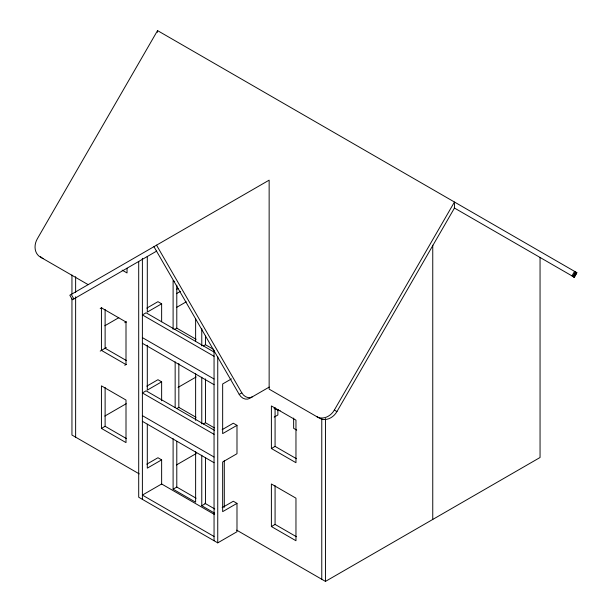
<?xml version="1.0" encoding="UTF-8"?>
<svg xmlns="http://www.w3.org/2000/svg" width="612" height="612" viewBox="0 0 612 612"><rect width="100%" height="100%" fill="white"/><g stroke="black" fill="none" stroke-linecap="round" stroke-linejoin="round"><path stroke-width="0.92" d="M454.211 207.904L574.347 277.259L576.902 272.715L157.544 30.6L37.424 238.642A14.237 11.628 -60 0 0 40.423 257.094L88.151 284.649M316.871 416.696A14.481 11.819 -60 0 0 334.343 410.063L454.456 202.021L454.456 208.042L336.952 411.57A14.481 11.819 -60 0 1 319.472 418.203L269.142 389.14L269.142 180.157L69.829 295.229L72.438 299.742L156.687 251.081M571.968 275.89L574.576 271.376M572.847 276.394L575.456 271.881M573.536 276.792L576.144 272.279M573.788 276.938L574.66 275.438M574.025 277.075L576.626 272.562M574.171 277.16L576.779 272.646M100.207 308.54L101.737 307.652M104.813 325.768L118.789 317.689M176.394 289.422L178.038 288.474M146.804 308.119L157.95 301.678L161.637 303.804L161.637 321.774M124.779 322.723L126.309 321.836M176.394 293.676L180.502 291.304M161.637 303.804L147.301 312.082L147.301 256.397M100.207 351.097L106.35 347.555M176.394 307.507L186.255 301.815M174.581 329.44L176.791 328.162L196.092 339.308M124.779 365.288L126.309 364.4M203.245 345.987L205.456 344.717L213.504 349.36M146.804 386.141L157.95 379.708L161.637 381.834L161.637 400.753M161.637 381.834L147.301 390.112L147.301 345.229M104.813 416.068L126.194 403.721M101.431 428.415L126.003 442.606L126.003 400.041L101.431 385.858L101.431 428.415L105.119 426.289L126.416 438.582M178.038 387.427L196.123 376.984M176.623 408.648L178.834 407.37L196.039 417.308M231.42 378.905L222.661 383.961L222.661 433.617L236.989 425.34L236.989 453.714L222.661 461.991L222.661 511.647L236.989 503.37L236.989 531.744L217.742 542.859L138.702 497.227L138.702 261.385M153.933 246.667L239.208 394.38L241.817 392.873A8.545 6.977 60 0 0 252.305 396.851M203.245 424.017L205.456 422.739L214.468 427.941M269.219 387.09L249.696 398.358A8.545 6.977 60 0 1 239.208 394.38M146.804 464.171L157.95 457.738L161.637 459.864L161.637 484.459M161.637 459.864L147.301 468.142L147.301 424.215M222.156 429.655L233.31 423.213L236.989 425.34M176.44 464.959L196.222 453.538M274.191 417.109L277.879 414.982L277.879 409.382M173.104 438.674L173.104 489.187L176.791 487.06L196.092 498.206M271.391 448.512L295.963 462.703L295.963 420.138L271.391 405.955L271.391 448.512L275.079 446.385L296.376 458.679M201.769 455.221L201.769 505.734L205.456 503.607L205.456 457.86M222.156 507.677L233.31 501.243L236.989 503.37M271.391 526.542L295.963 540.733L295.963 498.168L271.391 483.985L271.391 526.542L275.079 524.415L296.376 536.709M236.691 530.153L325.454 581.4L540.052 457.501L540.052 257.461M174.711 281.566L173.104 280.633L173.104 329.332M122.132 270.122L127.028 272.952L127.028 268.201M334.343 410.063L336.952 411.57M214.445 352.267L146.077 312.793L142.389 314.92L214.055 356.299M142.389 337.617L214.055 378.996M296.713 430.114L293.645 428.346L293.645 418.072M142.389 343.294L214.055 384.673M126.416 360.56L105.119 348.259L105.119 309.481M214.445 430.297L146.077 390.823L142.389 392.95L214.055 434.329M142.389 415.647L214.055 457.026M142.389 421.324L214.055 462.703M204.867 503.263L214.774 508.985M173.104 489.187L195.626 502.192L195.626 451.679M201.769 505.734L214.644 513.17M214.361 514.424L161.637 483.985L142.389 495.093L214.055 536.472M139.23 473.887L71.948 435.04L71.948 298.824M156.534 245.167L241.817 392.873M71.26 294.403L73.861 298.916M432.753 245.205L432.753 519.45M325.454 418.509L325.454 581.4M321.767 418.815L321.767 579.273M275.079 407.607L275.079 446.385M275.079 485.637L275.079 524.415M224.298 460.607L224.298 507.302M217.742 356.674L217.742 542.859M214.055 350.179L214.055 540.733M205.456 336.118L205.456 344.717M205.456 378.882L205.456 422.739M201.769 328.698L201.769 345.887M201.769 377.199L201.769 423.917M195.626 318.47L195.626 341.381M195.626 373.649L195.626 420.368M178.834 363.513L178.834 407.37M176.791 285.192L176.791 328.162M176.791 441.306L176.791 487.06M175.154 361.83L175.154 407.592M157.544 30.6L157.544 32.321M142.389 258.302L142.389 499.354M105.119 387.511L105.119 426.289M75.628 276.708L75.628 292.375M75.628 296.766L75.628 437.167M71.948 275.01L71.948 294.058M43.031 258.601A14.237 11.628 -60 0 1 40.583 256.673M280.12 410.728A36.2 20.9 0 0 1 274.107 408.502M126.003 322.011L101.431 307.828L101.431 350.385L126.003 364.576L126.003 322.011"/></g></svg>
